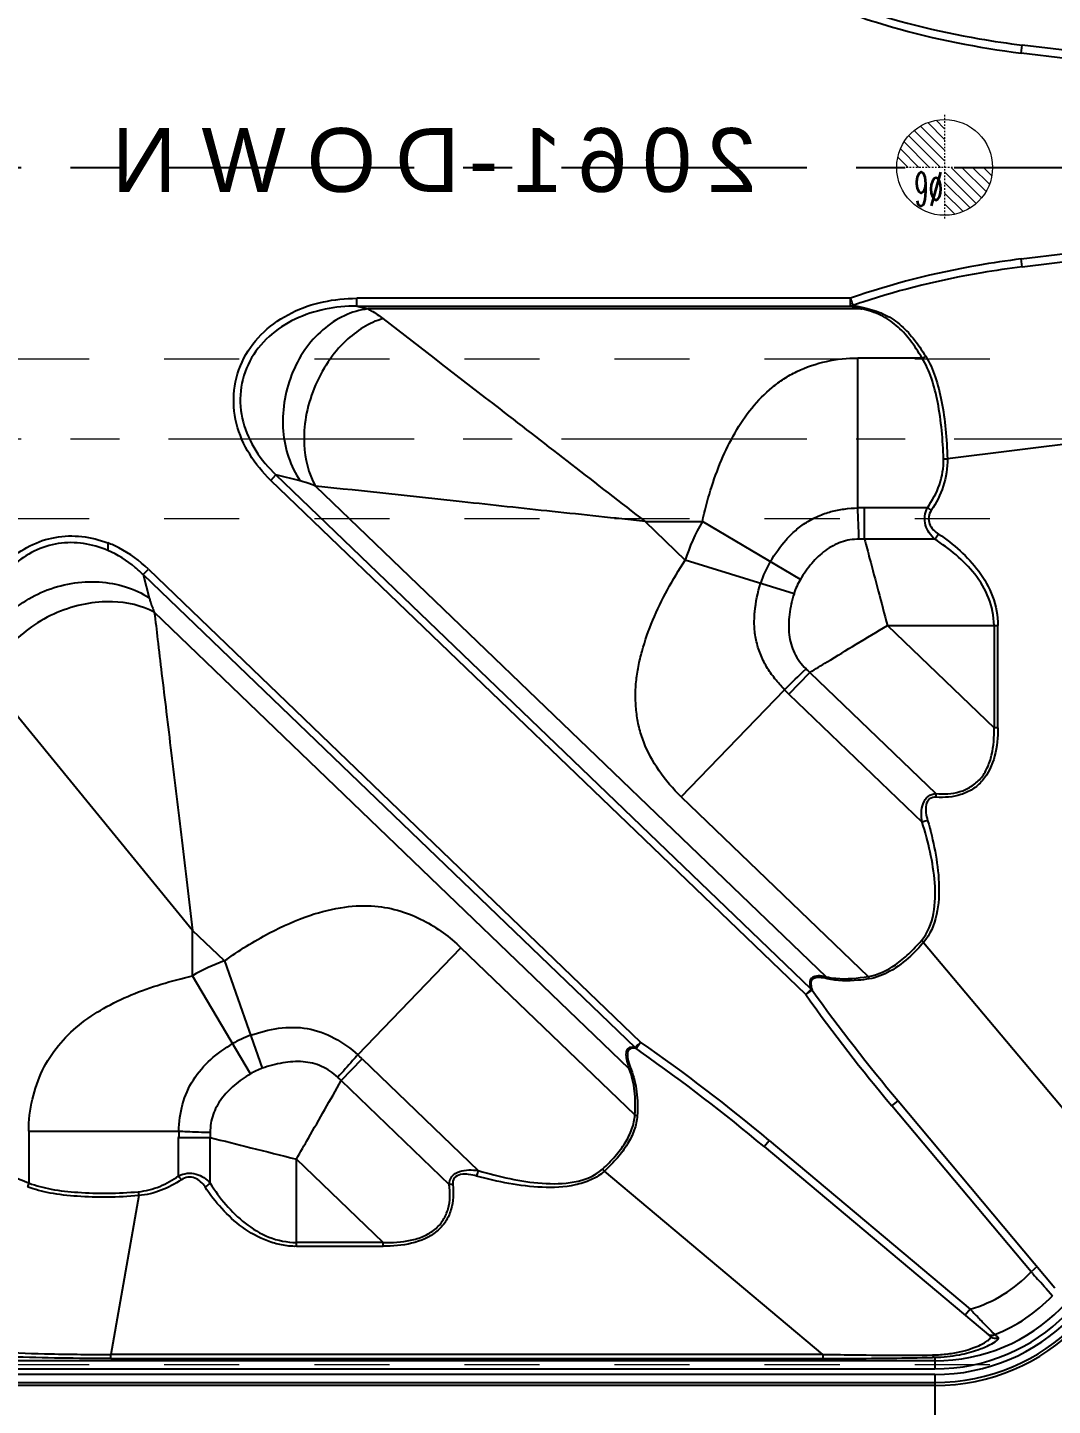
# Model space of a CAD drawing. Header units: millimetres. Extents: x 2634 to 3034, y 1430 to 1883.
# Drawn here: x 2846.2 to 2910.4, y 1595.1 to 1681.4 of the extents above; entities that cross this region are included whole.
import ezdxf
from ezdxf.enums import TextEntityAlignment as Align

# ---------------------------------------------------------------- set-up
doc = ezdxf.new("R2010")
doc.units = ezdxf.units.MM
doc.linetypes.add('CENTER', pattern=[0.6, 0.375, -0.075, 0.075, -0.075])
doc.linetypes.add('HIDDEN', pattern=[0.2, 0.1, -0.1])
doc.layers.add('cool', color=153, linetype='HIDDEN', lineweight=9)
doc.layers.add('epin', color=13, linetype='Continuous', lineweight=9)
doc.styles.get("Standard").update_dxf_attribs({"font": 'arial.ttf'})
doc.styles.add('TXT05', font='txt.shx', dxfattribs={"width": 0.5, "bigfont": 'gbcbig.shx'})

# ---------------------------------------------------------------- blocks, each defined once
blk = doc.blocks.new('epin_ejp_6')
at = {"layer": 'epin'}
h = blk.add_hatch(dxfattribs=at)
h.set_pattern_fill('_ANSI31', color=123, scale=0.15, angle=90)
h.set_pattern_definition([(135, (119, 124), (-0.3367596, -0.3367596), [])])
h.paths.add_polyline_path([(0, 3, 0.414214), (-3, 0), (0, 0)])
h.paths.add_polyline_path([(3, 0), (0, 0), (0, -3, 0.414214)])
at = {"layer": 'epin', "color": 1, "linetype": 'CENTER', "ltscale": 0.12}
for p, q in [((0, -3.3), (0, 3.3)), ((-3.3, 0), (3.3, 0))]:
    blk.add_line(p, q, dxfattribs=at)
at = {"layer": 'epin'}
blk.add_circle((0, 0), 3, dxfattribs=at)
at = {"layer": 'epin', "color": 6, "style": 'TXT05', "width": 0.5}
blk.add_text('%%c6', height=2.1, dxfattribs=at).set_placement((0.995, 1.35), align=Align.MIDDLE)

msp = doc.modelspace()

# ---------------------------------------------------------------- linework, layer by layer
at = {"color": 7, "linetype": 'Continuous'}
for p, q in [((2908.423, 1679.838), (2908.484, 1680.337)), ((2911.2, 1679.497), (2908.423, 1679.838)), ((2912.818, 1679.805), (2908.484, 1680.337)), ((2908.423, 1666.94), (2911.2, 1667.281)), ((2908.484, 1666.441), (2908.423, 1666.94)), ((2908.484, 1666.441), (2912.818, 1666.973)), ((2897.739, 1664.476), (2866.807, 1664.476)), ((2866.807, 1663.981), (2866.807, 1664.476)), ((2897.739, 1663.981), (2897.739, 1664.476)), ((2866.807, 1663.981), (2897.739, 1663.981)), ((2866.807, 1663.981), (2867.5, 1663.809)), ((2898.449, 1663.809), (2867.5, 1663.809)), ((2902.217, 1660.733), (2898.185, 1660.733)), ((2898.185, 1651.35), (2898.185, 1660.733)), ((2913.728, 1655.644), (2903.796, 1654.424)), ((2861.422, 1653.068), (2861.749, 1653.409)), ((2894.93, 1620.849), (2861.422, 1653.068)), ((2863.276, 1653.029), (2861.749, 1653.409)), ((2895.257, 1621.19), (2861.749, 1653.409)), ((2864.228, 1652.711), (2896.201, 1621.968)), ((2902.546, 1651.357), (2898.605, 1651.357)), ((2898.605, 1649.383), (2898.605, 1651.357)), ((2884.874, 1650.49), (2888.455, 1650.49)), ((2884.874, 1650.49), (2887.385, 1648.076)), ((2894.591, 1646.857), (2888.455, 1650.49)), ((2903, 1649.383), (2898.605, 1649.383)), ((2894.194, 1645.969), (2887.385, 1648.076)), ((2853.437, 1647.161), (2853.764, 1647.502)), ((2853.437, 1647.161), (2884.255, 1617.529)), ((2853.437, 1647.161), (2853.816, 1645.708)), ((2853.764, 1647.502), (2884.582, 1617.87)), ((2883.872, 1616.21), (2854.134, 1644.805)), ((2900.044, 1643.983), (2906.96, 1643.983)), ((2900.044, 1643.983), (2906.717, 1637.567)), ((2906.717, 1643.983), (2906.717, 1637.567)), ((2906.96, 1637.567), (2906.96, 1643.983)), ((2893.871, 1639.677), (2895.18, 1641.038)), ((2895.18, 1641.038), (2903.072, 1633.449)), ((2856.524, 1624.876), (2843.816, 1640.412)), ((2887.135, 1633.24), (2893.592, 1639.955)), ((2893.871, 1639.677), (2902.216, 1631.653)), ((2906.96, 1637.567), (2906.717, 1637.567)), ((2887.135, 1633.24), (2898.835, 1621.99)), ((2858.518, 1622.96), (2856.524, 1624.876)), ((2856.524, 1622.029), (2856.524, 1624.876)), ((2866.876, 1617.076), (2873.332, 1623.79)), ((2884.226, 1613.316), (2873.332, 1623.79)), ((2902.304, 1624.123), (2913.728, 1610.508)), ((2858.518, 1622.96), (2860.891, 1616.235)), ((2860.158, 1615.891), (2856.524, 1622.029)), ((2895.257, 1621.19), (2894.93, 1620.849)), ((2884.305, 1617.469), (2884.582, 1617.87)), ((2865.841, 1615.461), (2867.149, 1616.822)), ((2867.149, 1616.822), (2874.421, 1609.83)), ((2865.841, 1615.461), (2872.601, 1608.96)), ((2900.326, 1613.874), (2900.711, 1614.197)), ((2900.711, 1614.197), (2910.534, 1602.491)), ((2909.038, 1603.491), (2900.326, 1613.874)), ((2846.281, 1612.298), (2855.664, 1612.298)), ((2846.281, 1612.298), (2846.281, 1609.051)), ((2855.658, 1611.901), (2857.632, 1611.901)), ((2855.658, 1609.495), (2855.658, 1611.901)), ((2857.632, 1609.041), (2857.632, 1611.901)), ((2892.315, 1611.331), (2892.638, 1611.716)), ((2892.638, 1611.716), (2905.23, 1601.15)), ((2892.315, 1611.331), (2906.489, 1599.437)), ((2868.455, 1605.325), (2863.031, 1610.54)), ((2863.031, 1605.082), (2863.031, 1610.54)), ((2896.003, 1598.313), (2882.317, 1609.797)), ((2853.155, 1608.263), (2851.4, 1598.313)), ((2868.455, 1605.325), (2863.031, 1605.325)), ((2863.031, 1605.082), (2868.455, 1605.082)), ((2868.455, 1605.082), (2868.455, 1605.325)), ((2909.423, 1603.814), (2909.038, 1603.491)), ((2909.959, 1602.455), (2910.252, 1602.123)), ((2910.252, 1602.123), (2910.376, 1601.982)), ((2905.23, 1601.15), (2904.907, 1600.765)), ((2906.923, 1599.422), (2907.004, 1599.358)), ((2903.005, 1597.905), (2764.246, 1597.905)), ((2896.003, 1598.313), (2851.4, 1598.313)), ((2851.4, 1598.054), (2851.4, 1598.313)), ((2851.4, 1598.054), (2896.003, 1598.054)), ((2896.003, 1598.313), (2896.003, 1598.054)), ((2902.864, 1598.125), (2903.005, 1598.129)), ((2903.005, 1598.129), (2903.005, 1597.403)), ((2764.246, 1597.403), (2903.005, 1597.403)), ((2903.005, 1597.05), (2764.246, 1597.05)), ((2903.005, 1597.05), (2903.005, 1588.848)), ((2764.246, 1596.548), (2903.005, 1596.548)), ((2903.005, 1596.363), (2764.246, 1596.363))]:
    msp.add_line(p, q, dxfattribs=at)
at = {"color": 1, "linetype": 'CENTER', "ltscale": 41}
msp.add_line((2633.625, 1672.672), (3033.625, 1672.672), dxfattribs=at)
at = {"color": 7, "linetype": 'Continuous'}
for centre, radius, start, end in [((2903.975, 1688.154), 24.964, 255.5346, 256.63301), ((2912.964, 1620.219), 46.335, 108.40533, 108.97992), ((2904.335, 1691.126), 27.846, 256.62692, 258.14315), ((2904.799, 1691.593), 28.501, 256.62023, 257.12749), ((2913.112, 1619.778), 46.8, 108.1901, 108.40592), ((2902.771, 1685.569), 31.161, 271.43799, 271.8849), ((2898.606, 1638.597), 12.759, 90.00565, 91.88997), ((2785.531, 1646.067), 112.778, 1.68624, 2.68483), ((2898.185, 1644.732), 11.306, 149.38361, 162.79756), ((2898.358, 1640.696), 8.69, 88.37528, 90.64747), ((2898.185, 1644.732), 6.367, 149.38238, 162.79828), ((2897.956, 1644.824), 3.932, 148.85927, 163.07015), ((2799.914, 1738.382), 135.88, 313.58349, 314.37625), ((2900.723, 1647.13), 8.237, 225.4499, 227.70193), ((2902.338, 1648.482), 12.216, 224.27433, 226.12286), ((2862.282, 1612.298), 11.306, 109.44905, 120.61639), ((2987.623, 1687.185), 113.494, 215.58991, 220.02324), ((2984.27, 1684.391), 109.632, 215.4215, 220.03195), ((2862.282, 1612.298), 6.369, 109.44814, 120.61762), ((2821.967, 1527.554), 109.898, 49.97988, 55.26691), ((2858.757, 1608.092), 12.109, 46.13094, 47.89511), ((2823.176, 1529.676), 106.979, 54.94558, 55.15099), ((2819.906, 1525.157), 112.556, 49.96083, 54.90422), ((2862.186, 1612.525), 3.929, 109.23683, 121.07776), ((2860.013, 1609.711), 8.187, 44.61588, 46.75536), ((2868.309, 1611.9), 12.651, 178.19623, 179.99416), ((2866.26, 1612.135), 8.631, 179.3922, 181.55223), ((2903.005, 1609.037), 21.044, 270, 0), ((2903.005, 1609.037), 20.542, 270, 0), ((2903.005, 1609.037), 20.189, 270, 0), ((2903.005, 1609.037), 19.687, 270, 0), ((2903.005, 1609.037), 19.502, 270, 0), ((2903.005, 1609.037), 12.674, 270, 0), ((2903.005, 1609.037), 12.489, 270, 0), ((2903.005, 1609.037), 11.987, 270, 0), ((2903.005, 1609.037), 11.634, 270, 0), ((2903.005, 1609.037), 11.132, 270, 0), ((2862.14, 1609.293), 9.044, 184.98928, 186.53633), ((2903.005, 1609.037), 8.195, 285.75414, 317.40993), ((2781.001, 1488.664), 171.984, 41.4247, 41.63378), ((2903.005, 1609.037), 10.203, 291.61629, 316.25445), ((2941.087, 1634.314), 48.842, 222.76628, 223.29391), ((2952.64, 1645.152), 64.683, 223.26347, 223.97228), ((2957.897, 1650.219), 71.985, 223.96951, 224.22775), ((2906.578, 1600.017), 0.501, 230.00288, 271.66739), ((2962.508, 1654.721), 78.429, 224.23489, 224.70315), ((2906.811, 1599.819), 0.499, 229.86563, 271.76238), ((2902.749, 1607.199), 8.924, 270.68195, 271.61244)]:
    msp.add_arc(centre, radius, start, end, dxfattribs=at)
for points, knots in [([(2897.894, 1682.743), (2900.462, 1681.856), (2903.999, 1680.977), (2907.584, 1680.447), (2908.484, 1680.337)], [0, 0, 0, 0, 0.749741, 1, 1, 1, 1]), ([(2897.739, 1682.301), (2898.602, 1681.998), (2902.09, 1680.888), (2905.7, 1680.172), (2908.423, 1679.838)], [0, 0, 0, 0, 0.250164, 1, 1, 1, 1]), ([(2908.423, 1666.94), (2907.513, 1666.826), (2903.895, 1666.286), (2900.325, 1665.388), (2897.739, 1664.476)], [0, 0, 0, 0, 0.250582, 1, 1, 1, 1]), ([(2908.484, 1666.441), (2907.636, 1666.337), (2904.262, 1665.843), (2900.93, 1665.037), (2898.502, 1664.239)], [0, 0, 0, 0, 0.250481, 1, 1, 1, 1]), ([(2861.422, 1653.068), (2860.926, 1653.56), (2860.02, 1654.645), (2859.17, 1656.597), (2859.006, 1658.729), (2859.629, 1660.779), (2860.94, 1662.465), (2862.703, 1663.647), (2864.705, 1664.34), (2866.108, 1664.458), (2866.807, 1664.476)], [0, 0, 0, 0, 0.125134, 0.250182, 0.375071, 0.499902, 0.624832, 0.749778, 0.874831, 1, 1, 1, 1]), ([(2897.894, 1664.035), (2897.885, 1664.059), (2897.834, 1664.206), (2897.785, 1664.354), (2897.739, 1664.476)], [0, 0, 0, 0, 0.162068, 1, 1, 1, 1]), ([(2866.807, 1663.981), (2866.145, 1663.985), (2864.818, 1663.862), (2862.92, 1663.244), (2861.249, 1662.157), (2860.001, 1660.596), (2859.414, 1658.683), (2859.59, 1656.692), (2860.413, 1654.877), (2861.269, 1653.861), (2861.75, 1653.409)], [0, 0, 0, 0, 0.126403, 0.252094, 0.377208, 0.501533, 0.625391, 0.749524, 0.874142, 1, 1, 1, 1]), ([(2867.5, 1663.809), (2866.997, 1663.748), (2865.977, 1663.441), (2864.619, 1662.539), (2863.488, 1661.255), (2862.665, 1659.688), (2862.204, 1657.95), (2862.112, 1655.648), (2862.65, 1653.935), (2863.276, 1653.029)], [0, 0, 0, 0, 0.112781, 0.232425, 0.358442, 0.489447, 0.622862, 0.754878, 1, 1, 1, 1]), ([(2867.5, 1663.809), (2867.576, 1663.773), (2867.91, 1663.597), (2868.22, 1663.378), (2868.452, 1663.199)], [0, 0, 0, 0, 0.222082, 1, 1, 1, 1]), ([(2902.217, 1660.733), (2901.98, 1661.125), (2901.502, 1661.854), (2900.647, 1662.794), (2899.621, 1663.468), (2898.85, 1663.72), (2898.449, 1663.809)], [0, 0, 0, 0, 0.273958, 0.520226, 0.75454, 1, 1, 1, 1]), ([(2898.614, 1663.874), (2899.018, 1663.789), (2899.798, 1663.547), (2900.839, 1662.883), (2901.713, 1661.953), (2902.203, 1661.228), (2902.445, 1660.838)], [0, 0, 0, 0, 0.246011, 0.480566, 0.726542, 1, 1, 1, 1]), ([(2868.452, 1663.199), (2867.585, 1662.947), (2866.285, 1662.107), (2864.94, 1660.486), (2864.083, 1658.864), (2863.577, 1657.101), (2863.422, 1655.001), (2863.778, 1653.494), (2864.228, 1652.711)], [0, 0, 0, 0, 0.214985, 0.35179, 0.5, 0.64821, 0.785016, 1, 1, 1, 1]), ([(2868.452, 1663.199), (2870.889, 1661.313), (2874.818, 1658.267), (2880.299, 1654.04), (2883.325, 1651.676), (2884.874, 1650.49)], [0, 0, 0, 0, 0.445138, 0.718268, 1, 1, 1, 1]), ([(2902.445, 1660.838), (2902.692, 1660.44), (2903.095, 1659.513), (2903.473, 1657.967), (2903.71, 1656.244), (2903.782, 1655.041), (2903.796, 1654.424)], [0, 0, 0, 0, 0.212304, 0.453972, 0.720086, 1, 1, 1, 1]), ([(2888.455, 1650.49), (2888.599, 1651.151), (2888.941, 1652.448), (2889.603, 1654.321), (2890.458, 1656.053), (2891.488, 1657.624), (2892.577, 1658.717), (2893.555, 1659.448), (2895.228, 1660.387), (2896.882, 1660.737), (2898.185, 1660.733)], [0, 0, 0, 0, 0.131909, 0.261406, 0.386871, 0.507876, 0.626262, 0.68553, 0.745786, 1, 1, 1, 1]), ([(2903.553, 1654.417), (2903.522, 1655.599), (2903.369, 1657.31), (2902.856, 1659.422), (2902.46, 1660.339), (2902.217, 1660.733)], [0, 0, 0, 0, 0.544656, 0.786478, 1, 1, 1, 1]), ([(2902.547, 1651.357), (2902.859, 1651.797), (2903.386, 1652.767), (2903.568, 1653.869), (2903.553, 1654.417)], [0, 0, 0, 0, 0.496015, 1, 1, 1, 1]), ([(2903.796, 1654.424), (2903.811, 1653.845), (2903.631, 1652.687), (2903.104, 1651.653), (2902.789, 1651.183)], [0, 0, 0, 0, 0.505888, 1, 1, 1, 1]), ([(2864.228, 1652.711), (2864.146, 1652.744), (2863.834, 1652.865), (2863.515, 1652.97), (2863.276, 1653.029)], [0, 0, 0, 0, 0.265556, 1, 1, 1, 1]), ([(2884.874, 1650.49), (2882.936, 1650.709), (2879.116, 1651.103), (2872.235, 1651.854), (2867.292, 1652.382), (2864.228, 1652.711)], [0, 0, 0, 0, 0.281733, 0.554865, 1, 1, 1, 1]), ([(2892.706, 1647.975), (2892.994, 1648.46), (2893.487, 1649.155), (2894.285, 1649.95), (2894.961, 1650.452), (2895.706, 1650.848), (2896.504, 1651.131), (2897.339, 1651.288), (2897.903, 1651.329), (2898.185, 1651.35)], [0, 0, 0, 0, 0.250797, 0.375393, 0.499447, 0.623772, 0.748814, 0.87422, 1, 1, 1, 1]), ([(2903, 1649.383), (2902.74, 1649.615), (2902.41, 1650.088), (2902.35, 1650.825), (2902.463, 1651.191), (2902.546, 1651.357)], [0, 0, 0, 0, 0.482466, 0.743639, 1, 1, 1, 1]), ([(2902.789, 1651.183), (2902.771, 1651.198), (2902.695, 1651.262), (2902.612, 1651.318), (2902.546, 1651.357)], [0, 0, 0, 0, 0.237499, 1, 1, 1, 1]), ([(2902.789, 1651.183), (2902.709, 1651.062), (2902.588, 1650.783), (2902.649, 1650.33), (2902.9, 1649.965), (2903.125, 1649.782), (2903.243, 1649.702)], [0, 0, 0, 0, 0.251134, 0.503157, 0.75292, 1, 1, 1, 1]), ([(2842.538, 1641.975), (2842.547, 1642.532), (2842.635, 1643.649), (2843.071, 1645.274), (2843.835, 1646.776), (2844.919, 1648.07), (2846.307, 1649.04), (2847.914, 1649.578), (2849.609, 1649.629), (2850.698, 1649.341), (2851.222, 1649.15)], [0, 0, 0, 0, 0.12506, 0.250085, 0.375139, 0.500121, 0.625106, 0.750062, 0.874986, 1, 1, 1, 1]), ([(2903.243, 1649.702), (2903.196, 1649.611), (2903.118, 1649.499), (2903.024, 1649.404), (2903, 1649.383)], [0, 0, 0, 0, 0.76529, 1, 1, 1, 1]), ([(2903.243, 1649.702), (2903.722, 1649.397), (2904.624, 1648.677), (2905.831, 1647.4), (2906.715, 1645.818), (2906.972, 1644.598), (2906.96, 1643.983)], [0, 0, 0, 0, 0.240574, 0.486505, 0.739808, 1, 1, 1, 1]), ([(2851.222, 1648.676), (2850.263, 1649.09), (2848.069, 1649.448), (2845.091, 1647.951), (2843.363, 1645.173), (2843.027, 1643.036), (2843.033, 1641.975)], [0, 0, 0, 0, 0.248672, 0.496606, 0.747183, 1, 1, 1, 1]), ([(2851.222, 1649.15), (2851.223, 1649.103), (2851.222, 1648.945), (2851.217, 1648.787), (2851.222, 1648.676)], [0, 0, 0, 0, 0.294522, 1, 1, 1, 1]), ([(2853.764, 1647.502), (2853.216, 1648.029), (2852.384, 1648.64), (2851.459, 1649.058), (2851.222, 1649.15)], [0, 0, 0, 0, 0.749435, 1, 1, 1, 1]), ([(2898.26, 1649.386), (2897.885, 1649.382), (2897.131, 1649.263), (2896.114, 1648.706), (2895.268, 1647.873), (2894.804, 1647.211), (2894.591, 1646.857)], [0, 0, 0, 0, 0.241788, 0.48131, 0.73407, 1, 1, 1, 1]), ([(2898.605, 1649.383), (2898.714, 1648.979), (2898.999, 1647.899), (2899.481, 1646.1), (2899.849, 1644.703), (2900.044, 1643.983)], [0, 0, 0, 0, 0.224313, 0.599734, 1, 1, 1, 1]), ([(2906.717, 1643.983), (2906.717, 1644.568), (2906.475, 1645.735), (2905.57, 1647.221), (2904.379, 1648.434), (2903.469, 1649.086), (2903, 1649.383)], [0, 0, 0, 0, 0.257065, 0.509255, 0.756108, 1, 1, 1, 1]), ([(2853.437, 1647.161), (2853.276, 1647.319), (2852.611, 1647.922), (2851.838, 1648.41), (2851.222, 1648.676)], [0, 0, 0, 0, 0.251241, 1, 1, 1, 1]), ([(2887.135, 1633.24), (2886.618, 1633.737), (2885.698, 1634.803), (2884.874, 1636.334), (2884.472, 1637.597), (2884.308, 1638.544), (2884.251, 1639.496), (2884.292, 1640.454), (2884.433, 1641.416), (2884.753, 1642.712), (2885.316, 1644.341), (2886.249, 1646.242), (2886.988, 1647.47), (2887.385, 1648.076)], [0, 0, 0, 0, 0.131941, 0.256842, 0.316507, 0.374911, 0.433033, 0.491579, 0.550938, 0.611495, 0.736762, 0.866934, 1, 1, 1, 1]), ([(2843.205, 1641.315), (2843.263, 1641.818), (2843.558, 1642.836), (2844.74, 1644.686), (2846.68, 1646.036), (2848.915, 1646.671), (2851.194, 1646.806), (2852.899, 1646.306), (2853.816, 1645.708)], [0, 0, 0, 0, 0.113855, 0.234001, 0.488896, 0.621884, 0.753696, 1, 1, 1, 1]), ([(2893.591, 1639.955), (2893.391, 1640.182), (2892.985, 1640.631), (2892.46, 1641.374), (2892.063, 1642.188), (2891.8, 1643.049), (2891.687, 1643.942), (2891.73, 1645.146), (2891.924, 1646.038), (2892.103, 1646.615)], [0, 0, 0, 0, 0.125965, 0.251534, 0.376583, 0.500631, 0.624323, 0.748858, 1, 1, 1, 1]), ([(2854.134, 1644.805), (2853.34, 1645.236), (2851.835, 1645.564), (2849.752, 1645.374), (2848.024, 1644.842), (2846.442, 1643.965), (2844.862, 1642.596), (2844.055, 1641.283), (2843.816, 1640.412)], [0, 0, 0, 0, 0.216749, 0.353016, 0.5, 0.646984, 0.783251, 1, 1, 1, 1]), ([(2853.816, 1645.708), (2853.835, 1645.636), (2853.924, 1645.329), (2854.038, 1645.03), (2854.134, 1644.805)], [0, 0, 0, 0, 0.233528, 1, 1, 1, 1]), ([(2894.194, 1645.969), (2894.065, 1645.543), (2893.873, 1644.693), (2893.822, 1643.416), (2894.156, 1642.206), (2894.653, 1641.547), (2894.944, 1641.26)], [0, 0, 0, 0, 0.265627, 0.518285, 0.75601, 1, 1, 1, 1]), ([(2854.134, 1644.805), (2854.208, 1644.238), (2854.352, 1642.961), (2854.604, 1640.884), (2854.889, 1638.514), (2855.305, 1635.032), (2855.861, 1630.467), (2856.288, 1626.759), (2856.524, 1624.876)], [0, 0, 0, 0, 0.085338, 0.19214, 0.312692, 0.442104, 0.716375, 1, 1, 1, 1]), ([(2895.18, 1641.038), (2895.541, 1641.257), (2896.511, 1641.847), (2898.135, 1642.824), (2899.391, 1643.592), (2900.044, 1643.983)], [0, 0, 0, 0, 0.22313, 0.598578, 1, 1, 1, 1]), ([(2903.072, 1633.449), (2903.573, 1633.405), (2904.356, 1633.433), (2905.296, 1633.85), (2905.905, 1634.363), (2906.332, 1635.064), (2906.686, 1636.133), (2906.733, 1636.997), (2906.717, 1637.567)], [0, 0, 0, 0, 0.235161, 0.354474, 0.475769, 0.601785, 0.733108, 1, 1, 1, 1]), ([(2906.96, 1637.567), (2906.96, 1636.974), (2906.862, 1635.802), (2906.248, 1634.433), (2905.396, 1633.689), (2904.419, 1633.244), (2903.61, 1633.184), (2903.09, 1633.214)], [0, 0, 0, 0, 0.266232, 0.523617, 0.64684, 0.766301, 1, 1, 1, 1]), ([(2902.216, 1631.653), (2902.188, 1631.845), (2902.157, 1632.236), (2902.233, 1632.815), (2902.543, 1633.307), (2902.904, 1633.439), (2903.072, 1633.449)], [0, 0, 0, 0, 0.260764, 0.523047, 0.773107, 1, 1, 1, 1]), ([(2903.09, 1633.214), (2902.952, 1633.222), (2902.634, 1633.168), (2902.42, 1632.718), (2902.444, 1632.24), (2902.515, 1631.918), (2902.56, 1631.759)], [0, 0, 0, 0, 0.225327, 0.465681, 0.729975, 1, 1, 1, 1]), ([(2902.179, 1624.246), (2902.579, 1624.714), (2903.046, 1625.956), (2903.06, 1627.869), (2902.754, 1629.788), (2902.41, 1631.037), (2902.216, 1631.653)], [0, 0, 0, 0, 0.241022, 0.492912, 0.74663, 1, 1, 1, 1]), ([(2902.56, 1631.759), (2902.534, 1631.749), (2902.421, 1631.709), (2902.305, 1631.675), (2902.216, 1631.653)], [0, 0, 0, 0, 0.236306, 1, 1, 1, 1]), ([(2902.56, 1631.759), (2902.744, 1631.124), (2903.061, 1629.828), (2903.405, 1627.282), (2903.141, 1625.097), (2902.304, 1624.123)], [0, 0, 0, 0, 0.253209, 0.507834, 1, 1, 1, 1]), ([(2858.517, 1622.96), (2859.42, 1623.605), (2861.145, 1624.69), (2863.693, 1625.828), (2865.933, 1626.391), (2867.871, 1626.463), (2869.541, 1626.145), (2870.981, 1625.548), (2872.24, 1624.754), (2872.985, 1624.125), (2873.333, 1623.791)], [0, 0, 0, 0, 0.204143, 0.373442, 0.51111, 0.626306, 0.727256, 0.821285, 0.911296, 1, 1, 1, 1]), ([(2898.835, 1621.991), (2899.447, 1622.09), (2900.363, 1622.537), (2901.413, 1623.407), (2901.927, 1623.952), (2902.179, 1624.246)], [0, 0, 0, 0, 0.453886, 0.716118, 1, 1, 1, 1]), ([(2902.304, 1624.123), (2902.047, 1623.824), (2901.406, 1623.151), (2900.307, 1622.283), (2899.358, 1621.915), (2898.903, 1621.837)], [0, 0, 0, 0, 0.284145, 0.667937, 1, 1, 1, 1]), ([(2846.281, 1612.298), (2846.258, 1612.969), (2846.432, 1614.287), (2847.051, 1616.122), (2848.069, 1617.701), (2849.396, 1618.992), (2850.958, 1620.032), (2852.695, 1620.876), (2854.568, 1621.536), (2855.866, 1621.874), (2856.524, 1622.029)], [0, 0, 0, 0, 0.130783, 0.25559, 0.374881, 0.492942, 0.613748, 0.738948, 0.868285, 1, 1, 1, 1]), ([(2896.201, 1621.968), (2896.036, 1622.001), (2895.802, 1622.034), (2895.512, 1622.001), (2895.35, 1621.94), (2895.227, 1621.829), (2895.171, 1621.657), (2895.182, 1621.437), (2895.227, 1621.279), (2895.257, 1621.19)], [0, 0, 0, 0, 0.30169, 0.41932, 0.519057, 0.609145, 0.706415, 0.831314, 1, 1, 1, 1]), ([(2896.201, 1621.968), (2896.404, 1621.923), (2897.278, 1621.791), (2898.171, 1621.876), (2898.835, 1621.99)], [0, 0, 0, 0, 0.236012, 1, 1, 1, 1]), ([(2894.93, 1620.849), (2894.975, 1620.881), (2895.109, 1620.974), (2895.239, 1621.073), (2895.329, 1621.133)], [0, 0, 0, 0, 0.336414, 1, 1, 1, 1]), ([(2896.263, 1621.848), (2896.099, 1621.886), (2895.867, 1621.929), (2895.578, 1621.917), (2895.413, 1621.868), (2895.29, 1621.76), (2895.239, 1621.591), (2895.254, 1621.375), (2895.299, 1621.22), (2895.329, 1621.133)], [0, 0, 0, 0, 0.305006, 0.424512, 0.523789, 0.611971, 0.708224, 0.83288, 1, 1, 1, 1]), ([(2898.903, 1621.837), (2898.669, 1621.799), (2897.795, 1621.683), (2896.891, 1621.7), (2896.263, 1621.848)], [0, 0, 0, 0, 0.269131, 1, 1, 1, 1]), ([(2860.162, 1618.304), (2860.733, 1618.5), (2861.899, 1618.815), (2864.328, 1618.838), (2865.999, 1617.88), (2866.876, 1617.076)], [0, 0, 0, 0, 0.252611, 0.501964, 1, 1, 1, 1]), ([(2855.664, 1612.298), (2855.672, 1612.582), (2855.722, 1613.146), (2855.935, 1614.253), (2856.504, 1615.56), (2857.628, 1616.84), (2858.553, 1617.492), (2859.038, 1617.78)], [0, 0, 0, 0, 0.12601, 0.251667, 0.500368, 0.748817, 1, 1, 1, 1]), ([(2884.582, 1617.87), (2884.554, 1617.827), (2884.506, 1617.769), (2884.429, 1617.707), (2884.369, 1617.679), (2884.321, 1617.639), (2884.304, 1617.577), (2884.275, 1617.543), (2884.255, 1617.529)], [0, 0, 0, 0, 0.317665, 0.467815, 0.610033, 0.732304, 0.844574, 1, 1, 1, 1]), ([(2866.876, 1617.076), (2866.769, 1616.955), (2866.353, 1616.486), (2865.935, 1616.019), (2865.622, 1615.675)], [0, 0, 0, 0, 0.257727, 1, 1, 1, 1]), ([(2884.255, 1617.529), (2884.188, 1617.544), (2884.066, 1617.561), (2883.895, 1617.542), (2883.767, 1617.461), (2883.695, 1617.332), (2883.666, 1617.176), (2883.672, 1616.924), (2883.714, 1616.729), (2883.75, 1616.594)], [0, 0, 0, 0, 0.146424, 0.263721, 0.362491, 0.46127, 0.572587, 0.700383, 1, 1, 1, 1]), ([(2884.305, 1617.469), (2884.174, 1617.5), (2883.95, 1617.525), (2883.784, 1617.322), (2883.751, 1617.139), (2883.761, 1616.928), (2883.828, 1616.594), (2883.918, 1616.339), (2883.986, 1616.164)], [0, 0, 0, 0, 0.229868, 0.318977, 0.420411, 0.54042, 0.679022, 1, 1, 1, 1]), ([(2865.622, 1615.675), (2865.325, 1615.954), (2864.647, 1616.425), (2863.426, 1616.71), (2862.152, 1616.608), (2861.311, 1616.381), (2860.891, 1616.235)], [0, 0, 0, 0, 0.243843, 0.481548, 0.734286, 1, 1, 1, 1]), ([(2883.75, 1616.594), (2883.758, 1616.563), (2883.795, 1616.434), (2883.838, 1616.306), (2883.872, 1616.21)], [0, 0, 0, 0, 0.240813, 1, 1, 1, 1]), ([(2884.226, 1613.316), (2884.263, 1613.813), (2884.265, 1614.798), (2884.041, 1615.762), (2883.872, 1616.21)], [0, 0, 0, 0, 0.510016, 1, 1, 1, 1]), ([(2883.986, 1616.164), (2884.159, 1615.715), (2884.398, 1614.749), (2884.404, 1613.76), (2884.372, 1613.26)], [0, 0, 0, 0, 0.490092, 1, 1, 1, 1]), ([(2860.158, 1615.89), (2859.804, 1615.677), (2859.142, 1615.214), (2858.308, 1614.37), (2857.751, 1613.355), (2857.633, 1612.602), (2857.629, 1612.227)], [0, 0, 0, 0, 0.266011, 0.518875, 0.758359, 1, 1, 1, 1]), ([(2863.031, 1610.54), (2863.281, 1610.983), (2864.221, 1612.621), (2865.157, 1614.262), (2865.841, 1615.461)], [0, 0, 0, 0, 0.269274, 1, 1, 1, 1]), ([(2882.195, 1609.914), (2882.478, 1610.169), (2882.997, 1610.689), (2883.637, 1611.531), (2884.072, 1612.405), (2884.206, 1613.018), (2884.226, 1613.316)], [0, 0, 0, 0, 0.281923, 0.542147, 0.779408, 1, 1, 1, 1]), ([(2884.372, 1613.26), (2884.35, 1612.96), (2884.219, 1612.338), (2883.778, 1611.449), (2883.129, 1610.591), (2882.604, 1610.059), (2882.317, 1609.797)], [0, 0, 0, 0, 0.219513, 0.456727, 0.717503, 1, 1, 1, 1]), ([(2855.664, 1612.298), (2855.832, 1612.291), (2856.487, 1612.264), (2857.142, 1612.24), (2857.629, 1612.227)], [0, 0, 0, 0, 0.256971, 1, 1, 1, 1]), ([(2857.632, 1611.901), (2858.478, 1611.688), (2860.278, 1611.233), (2862.079, 1610.784), (2863.031, 1610.54)], [0, 0, 0, 0, 0.470444, 1, 1, 1, 1]), ([(2843.206, 1611.225), (2843.302, 1610.976), (2843.604, 1610.494), (2844.316, 1609.943), (2845.228, 1609.477), (2845.91, 1609.198), (2846.281, 1609.051)], [0, 0, 0, 0, 0.207225, 0.428562, 0.690361, 1, 1, 1, 1]), ([(2874.421, 1609.83), (2875.071, 1609.635), (2876.386, 1609.29), (2878.404, 1608.982), (2880.407, 1608.993), (2881.717, 1609.483), (2882.195, 1609.914)], [0, 0, 0, 0, 0.253579, 0.507491, 0.75955, 1, 1, 1, 1]), ([(2846.281, 1609.051), (2846.728, 1608.871), (2847.749, 1608.616), (2850.04, 1608.371), (2851.874, 1608.389), (2853.13, 1608.506)], [0, 0, 0, 0, 0.209134, 0.452424, 1, 1, 1, 1]), ([(2853.13, 1608.506), (2853.59, 1608.547), (2854.489, 1608.78), (2855.289, 1609.235), (2855.658, 1609.495)], [0, 0, 0, 0, 0.505405, 1, 1, 1, 1]), ([(2855.832, 1609.252), (2855.436, 1608.992), (2854.585, 1608.534), (2853.638, 1608.302), (2853.155, 1608.263)], [0, 0, 0, 0, 0.494361, 1, 1, 1, 1]), ([(2855.658, 1609.495), (2855.823, 1609.578), (2856.189, 1609.692), (2856.926, 1609.632), (2857.399, 1609.301), (2857.632, 1609.041)], [0, 0, 0, 0, 0.256363, 0.517529, 1, 1, 1, 1]), ([(2855.832, 1609.252), (2855.816, 1609.271), (2855.753, 1609.348), (2855.696, 1609.43), (2855.658, 1609.495)], [0, 0, 0, 0, 0.24049, 1, 1, 1, 1]), ([(2857.312, 1608.799), (2857.233, 1608.917), (2857.049, 1609.142), (2856.683, 1609.393), (2856.231, 1609.453), (2855.952, 1609.333), (2855.832, 1609.252)], [0, 0, 0, 0, 0.247334, 0.497274, 0.749044, 1, 1, 1, 1]), ([(2857.312, 1608.799), (2857.403, 1608.846), (2857.515, 1608.924), (2857.611, 1609.018), (2857.632, 1609.041)], [0, 0, 0, 0, 0.765289, 1, 1, 1, 1]), ([(2857.632, 1609.041), (2857.928, 1608.573), (2858.581, 1607.662), (2859.794, 1606.472), (2861.28, 1605.566), (2862.447, 1605.325), (2863.031, 1605.325)], [0, 0, 0, 0, 0.243951, 0.49088, 0.743097, 1, 1, 1, 1]), ([(2872.601, 1608.96), (2872.609, 1609.132), (2872.726, 1609.505), (2873.239, 1609.811), (2873.826, 1609.886), (2874.224, 1609.857), (2874.421, 1609.83)], [0, 0, 0, 0, 0.226106, 0.476006, 0.738666, 1, 1, 1, 1]), ([(2874.319, 1609.481), (2874.155, 1609.526), (2873.823, 1609.596), (2873.336, 1609.623), (2872.863, 1609.422), (2872.812, 1609.092), (2872.827, 1608.952)], [0, 0, 0, 0, 0.270741, 0.536163, 0.776703, 1, 1, 1, 1]), ([(2874.319, 1609.481), (2874.328, 1609.508), (2874.367, 1609.623), (2874.4, 1609.74), (2874.421, 1609.83)], [0, 0, 0, 0, 0.236188, 1, 1, 1, 1]), ([(2882.317, 1609.797), (2882.079, 1609.564), (2881.482, 1609.208), (2880.167, 1608.796), (2878.409, 1608.72), (2876.341, 1608.982), (2874.986, 1609.296), (2874.319, 1609.481)], [0, 0, 0, 0, 0.120911, 0.24555, 0.497364, 0.749334, 1, 1, 1, 1]), ([(2853.155, 1608.263), (2852.502, 1608.2), (2851.216, 1608.137), (2849.359, 1608.185), (2847.681, 1608.371), (2846.647, 1608.631), (2846.196, 1608.816)], [0, 0, 0, 0, 0.280128, 0.548755, 0.791949, 1, 1, 1, 1]), ([(2863.031, 1605.082), (2862.721, 1605.073), (2862.102, 1605.139), (2860.931, 1605.476), (2859.614, 1606.212), (2858.337, 1607.416), (2857.618, 1608.32), (2857.312, 1608.799)], [0, 0, 0, 0, 0.130991, 0.261075, 0.514013, 0.759687, 1, 1, 1, 1]), ([(2868.455, 1605.325), (2869.033, 1605.308), (2869.907, 1605.352), (2871, 1605.685), (2871.722, 1606.1), (2872.25, 1606.71), (2872.671, 1607.662), (2872.667, 1608.457), (2872.601, 1608.96)], [0, 0, 0, 0, 0.267245, 0.399112, 0.525369, 0.646606, 0.765541, 1, 1, 1, 1]), ([(2872.827, 1608.952), (2872.853, 1608.689), (2872.87, 1608.159), (2872.742, 1607.365), (2872.406, 1606.614), (2871.639, 1605.761), (2870.239, 1605.175), (2869.055, 1605.082), (2868.455, 1605.082)], [0, 0, 0, 0, 0.116913, 0.23415, 0.353297, 0.476448, 0.734033, 1, 1, 1, 1]), ([(2872.827, 1608.952), (2872.769, 1608.947), (2872.694, 1608.948), (2872.619, 1608.957), (2872.601, 1608.96)], [0, 0, 0, 0, 0.761692, 1, 1, 1, 1]), ([(2909.038, 1603.491), (2909.081, 1603.443), (2909.25, 1603.254), (2909.418, 1603.065), (2909.543, 1602.924)], [0, 0, 0, 0, 0.254885, 1, 1, 1, 1]), ([(2840.728, 1598.915), (2840.91, 1598.86), (2841.362, 1598.767), (2842.595, 1598.593), (2844.722, 1598.435), (2847.828, 1598.322), (2850.152, 1598.307), (2851.4, 1598.314)], [0, 0, 0, 0, 0.053194, 0.128963, 0.348945, 0.650272, 1, 1, 1, 1]), ([(2903.001, 1598.279), (2903.321, 1598.288), (2903.914, 1598.337), (2904.716, 1598.493), (2905.355, 1598.687), (2905.837, 1598.886), (2906.144, 1599.05), (2906.32, 1599.168), (2906.409, 1599.24), (2906.469, 1599.302), (2906.505, 1599.355), (2906.515, 1599.404), (2906.499, 1599.429), (2906.489, 1599.437)], [0, 0, 0, 0, 0.251221, 0.465291, 0.639244, 0.774356, 0.873613, 0.910866, 0.940428, 0.962822, 0.978804, 0.98997, 1, 1, 1, 1]), ([(2903.005, 1598.129), (2903.522, 1598.142), (2904.44, 1598.238), (2905.602, 1598.541), (2906.379, 1598.864), (2906.768, 1599.078), (2906.895, 1599.181)], [0, 0, 0, 0, 0.380986, 0.67583, 0.87992, 1, 1, 1, 1]), ([(2906.939, 1599.218), (2906.954, 1599.232), (2906.99, 1599.267), (2907.018, 1599.329), (2907.004, 1599.358)], [0, 0, 0, 0, 0.382597, 1, 1, 1, 1]), ([(2851.4, 1598.054), (2849.316, 1598.054), (2846.434, 1598.091), (2842.991, 1598.255), (2841.632, 1598.364), (2841.072, 1598.431)], [0, 0, 0, 0, 0.604736, 0.836204, 1, 1, 1, 1]), ([(2896.003, 1598.313), (2896.59, 1598.303), (2898.874, 1598.268), (2901.159, 1598.255), (2902.856, 1598.275)], [0, 0, 0, 0, 0.257022, 1, 1, 1, 1]), ([(2896.003, 1598.054), (2896.59, 1598.054), (2898.877, 1598.059), (2901.164, 1598.083), (2902.864, 1598.125)], [0, 0, 0, 0, 0.256522, 1, 1, 1, 1]), ([(2902.856, 1598.276), (2902.866, 1598.254), (2902.898, 1598.193), (2902.958, 1598.134), (2903.005, 1598.129)], [0, 0, 0, 0, 0.335175, 1, 1, 1, 1])]:
    msp.add_open_spline(points, degree=3, knots=knots, dxfattribs=at)
for points in [[(2897.739, 1663.981), (2897.793, 1663.988), (2897.847, 1664.007), (2897.894, 1664.035)], [(2898.614, 1663.874), (2898.565, 1663.841), (2898.508, 1663.817), (2898.449, 1663.809)], [(2902.445, 1660.838), (2902.377, 1660.79), (2902.298, 1660.753), (2902.217, 1660.733)], [(2903.09, 1633.214), (2903.093, 1633.293), (2903.089, 1633.372), (2903.072, 1633.449)], [(2902.304, 1624.123), (2902.265, 1624.167), (2902.223, 1624.208), (2902.179, 1624.246)], [(2896.263, 1621.848), (2896.248, 1621.891), (2896.228, 1621.932), (2896.201, 1621.968)], [(2898.903, 1621.837), (2898.887, 1621.891), (2898.864, 1621.943), (2898.835, 1621.99)], [(2895.329, 1621.133), (2895.308, 1621.155), (2895.283, 1621.174), (2895.257, 1621.19)], [(2884.255, 1617.529), (2884.27, 1617.507), (2884.287, 1617.487), (2884.305, 1617.469)], [(2883.986, 1616.164), (2883.946, 1616.174), (2883.907, 1616.189), (2883.872, 1616.21)], [(2884.372, 1613.26), (2884.321, 1613.273), (2884.272, 1613.291), (2884.226, 1613.316)], [(2882.317, 1609.797), (2882.274, 1609.833), (2882.234, 1609.873), (2882.195, 1609.914)], [(2846.196, 1608.816), (2846.238, 1608.887), (2846.268, 1608.968), (2846.281, 1609.051)], [(2906.592, 1599.516), (2906.651, 1599.518), (2906.71, 1599.53), (2906.764, 1599.551)], [(2906.764, 1599.551), (2906.817, 1599.508), (2906.87, 1599.465), (2906.923, 1599.422)], [(2906.826, 1599.32), (2906.887, 1599.322), (2906.948, 1599.335), (2907.004, 1599.358)], [(2906.895, 1599.181), (2906.91, 1599.193), (2906.925, 1599.205), (2906.939, 1599.218)]]:
    msp.add_open_spline(points, degree=3, dxfattribs=at)
at = {"layer": 'cool', "ltscale": 47}
for p, q in [((2647.955, 1660.672), (3019.295, 1660.672)), ((2647.955, 1650.672), (3019.295, 1650.672)), ((2647.955, 1597.672), (3019.295, 1597.672))]:
    msp.add_line(p, q, dxfattribs=at)
at = {"layer": 'cool', "color": 1, "linetype": 'CENTER', "ltscale": 41}
msp.add_line((2633.625, 1655.672), (3033.625, 1655.672), dxfattribs=at)

# ---------------------------------------------------------------- block references
at = {"layer": 'epin', "rotation": 180}
msp.add_blockref('epin_ejp_6', (2903.625, 1672.672), dxfattribs=at)

# ---------------------------------------------------------------- texts
at = {"extrusion": (0, 0, -1), "insert": (2891.841, 1675.138), "char_height": 4, "attachment_point": 1, "text_direction": (-1, 0, 0)}
msp.add_mtext_dynamic_manual_height_columns('{\\T1.3;\\C2;2061-DOWN}', width=82.23405, gutter_width=12.5, heights=[0], dxfattribs=at)

doc.saveas('drawing.dxf')
